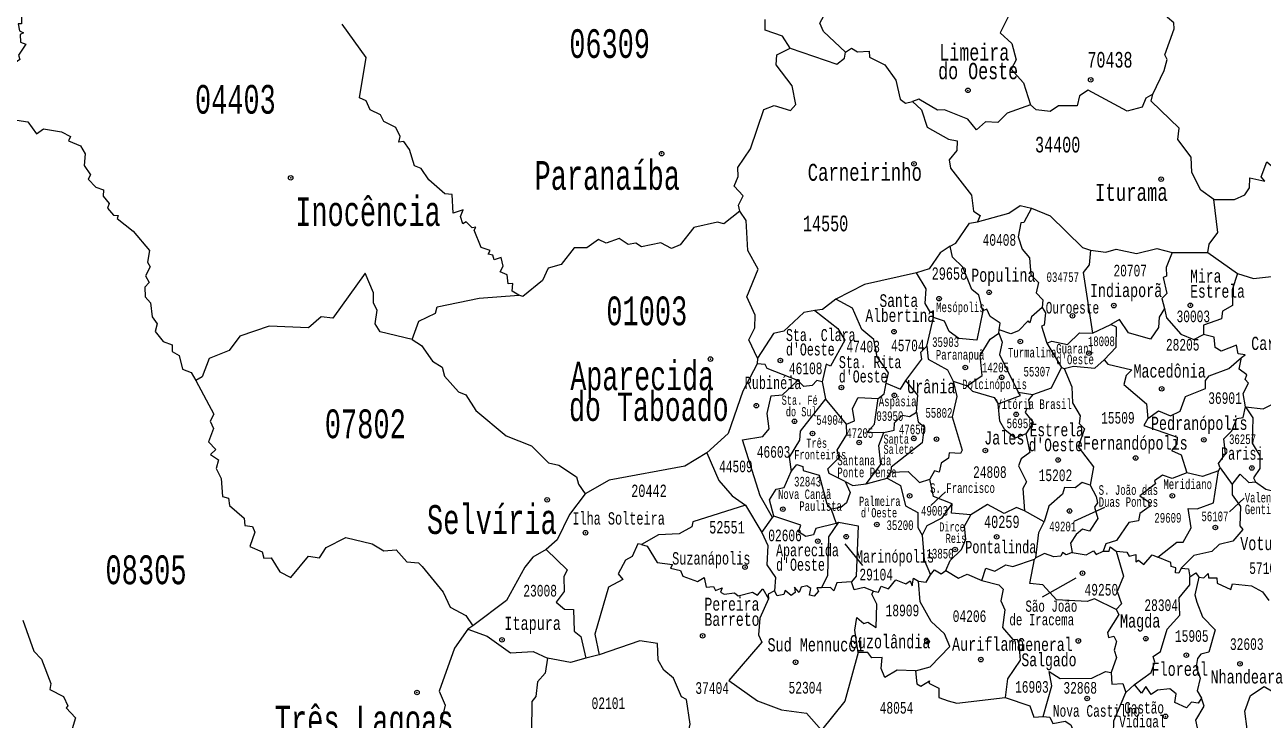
# Model space of a CAD drawing. Header units: millimetres. Extents: x 9851 to 10267, y 23387 to 23778.
# Drawn here: x 10066.15 to 10090.83, y 23516.73 to 23530.59 of the extents above; entities that cross this region are included whole.
import ezdxf
from ezdxf.enums import TextEntityAlignment as Align

# ---------------------------------------------------------------- set-up
doc = ezdxf.new("R2010")
doc.units = ezdxf.units.MM
doc.layers.add('3', color=7, linetype='Continuous')
doc.styles.add('MONOTXT', font='MONOTXT', dxfattribs={"height": 0.2})

# ---------------------------------------------------------------- blocks, each defined once
blk = doc.blocks.new('SEDE')
at = {"layer": '3', "color": 7, "linetype": 'Continuous'}
blk.add_circle((0, 0), 0.00451, dxfattribs=at)

msp = doc.modelspace()

# ---------------------------------------------------------------- linework, layer by layer
at = {"color": 7, "linetype": 'Continuous'}
for p, q in [((10089.02, 23526.049), (10089.726, 23526.05)), ((10089.726, 23526.05), (10090.318, 23525.632)), ((10084.125, 23524.183), (10084.262, 23524.757)), ((10085.561, 23524.443), (10085.572, 23524.507)), ((10087.432, 23524.442), (10087.795, 23524.617)), ((10086.521, 23524.245), (10086.813, 23523.761)), ((10080.752, 23523.943), (10080.745, 23523.833)), ((10086.813, 23523.761), (10086.867, 23523.736)), ((10082.045, 23523.473), (10082.11, 23523.134)), ((10084.65, 23523.485), (10084.93, 23523.394)), ((10085.947, 23523.268), (10086.239, 23523.219)), ((10082.528, 23522.63), (10082.11, 23523.134)), ((10089.937, 23521.697), (10089.97, 23521.758)), ((10089.97, 23521.758), (10090.21, 23521.426)), ((10082.92, 23521.44), (10083.338, 23521.554)), ((10083.338, 23521.554), (10083.412, 23521.671)), ((10084.208, 23521.011), (10084.499, 23521.28)), ((10080.515, 23521.016), (10080.843, 23520.468)), ((10090.449, 23521.153), (10090.159, 23520.884)), ((10080.843, 23520.468), (10081.055, 23520.772)), ((10081.055, 23520.772), (10081.08, 23520.798)), ((10082.222, 23520.934), (10082.32, 23520.653)), ((10086.464, 23520.683), (10086.077, 23520.901)), ((10087.061, 23520.696), (10087.672, 23520.973)), ((10082.32, 23520.653), (10082.37, 23520.675)), ((10082.856, 23519.815), (10082.501, 23520.245)), ((10086.273, 23519.94), (10086.302, 23519.965)), ((10086.431, 23519.186), (10087.106, 23519.567)), ((10075.08, 23518.613), (10074.982, 23518.545)), ((10077.597, 23518.036), (10077.334, 23517.967)), ((10088.095, 23517.282), (10088.264, 23517.441))]:
    msp.add_line(p, q, dxfattribs=at)
for points in [[(10085.6, 23532.053), (10085.939, 23531.852), (10085.917, 23531.758), (10086.042, 23531.631), (10086.145, 23531.358), (10086.01, 23531.271), (10085.589, 23530.426), (10085.821, 23530.215), (10085.906, 23529.893), (10085.808, 23529.705), (10086.056, 23529.429), (10086.196, 23528.995)], [(10088.629, 23529.205), (10088.855, 23529.675), (10088.914, 23529.9), (10088.873, 23529.992), (10089.054, 23530.506), (10089.047, 23530.626), (10088.926, 23530.736), (10088.858, 23531.072), (10088.988, 23531.282), (10088.986, 23531.64), (10089.047, 23531.739), (10088.825, 23531.908), (10088.766, 23531.856), (10088.527, 23531.888), (10088.404, 23531.99)], [(10082.507, 23530.046), (10082.071, 23530.457), (10081.997, 23530.619), (10082.354, 23531.284), (10082.462, 23531.692)], [(10066.345, 23531.429), (10066.319, 23531.157), (10066.215, 23531.063), (10066.272, 23531.01), (10066.093, 23530.887), (10066.091, 23530.609), (10066.024, 23530.611), (10066.048, 23530.471), (10066.128, 23530.427), (10066.059, 23530.394), (10066.07, 23530.241), (10066.177, 23530.206), (10066.031, 23529.984), (10066.056, 23529.895), (10065.915, 23529.801), (10065.875, 23529.502), (10065.689, 23529.308), (10065.597, 23529.3)], [(10081.407, 23530.122), (10081.249, 23530.362), (10080.904, 23530.483), (10080.906, 23530.693)], [(10076.001, 23525.2), (10075.865, 23525.279), (10075.88, 23525.436), (10075.783, 23525.429), (10075.767, 23525.608), (10075.625, 23525.667), (10075.683, 23525.781), (10075.644, 23525.952), (10075.508, 23525.908), (10075.482, 23525.996), (10075.387, 23526.015), (10075.425, 23526.092), (10075.249, 23526.153), (10075.106, 23526.499), (10075.143, 23526.559), (10075.069, 23526.545), (10074.952, 23526.661), (10074.88, 23526.623), (10074.837, 23526.769), (10074.892, 23526.902), (10074.691, 23526.837), (10074.672, 23527.206), (10074.523, 23527.223), (10074.204, 23527.496), (10074.051, 23527.726), (10073.918, 23527.775), (10073.821, 23528.103), (10073.705, 23528.26), (10073.61, 23528.249), (10073.631, 23528.365), (10073.545, 23528.545), (10073.311, 23528.662), (10073.243, 23528.797), (10073.036, 23528.896), (10072.956, 23529.076), (10072.821, 23529.136), (10072.955, 23529.938), (10072.475, 23530.6)], [(10082.507, 23530.046), (10082.629, 23530.126), (10082.749, 23530.048), (10082.979, 23530.066), (10082.983, 23529.943), (10083.293, 23529.79), (10083.511, 23529.486), (10083.597, 23529.108), (10083.7, 23529.025), (10083.84, 23529.061)], [(10080.4, 23526.872), (10080.375, 23526.997), (10080.469, 23527.178), (10080.29, 23527.372), (10080.372, 23527.563), (10080.361, 23527.743), (10080.615, 23528.115), (10080.881, 23528.902), (10081.083, 23528.982), (10081.414, 23528.879), (10081.519, 23529.001), (10081.448, 23529.374), (10081.127, 23529.791), (10081.142, 23529.988), (10081.407, 23530.122)], [(10081.407, 23530.122), (10082.335, 23529.805), (10082.49, 23529.922), (10082.507, 23530.046)], [(10088.629, 23529.205), (10088.492, 23529.125), (10088.421, 23528.948), (10088.123, 23528.869), (10087.344, 23529.288), (10087.169, 23529.17), (10087.127, 23528.975), (10086.755, 23528.977), (10086.583, 23528.863), (10086.308, 23528.891), (10086.196, 23528.995)], [(10089.846, 23527.104), (10089.59, 23527.293), (10089.411, 23527.647), (10089.396, 23527.948), (10089.132, 23528.302), (10089.154, 23528.528), (10088.597, 23529.065), (10088.629, 23529.205)], [(10086.196, 23528.995), (10085.727, 23528.826), (10085.545, 23528.644), (10085.3, 23528.654), (10085.117, 23528.497), (10084.944, 23528.707), (10084.48, 23528.895), (10084.341, 23528.89), (10083.967, 23529.109), (10083.84, 23529.061)], [(10083.84, 23529.061), (10084.025, 23528.897), (10084.132, 23528.547), (10084.56, 23528.307), (10084.735, 23528.279), (10084.729, 23528.083), (10084.573, 23527.896), (10084.603, 23527.731), (10085.019, 23527.196), (10085.059, 23526.878), (10085.192, 23526.789), (10085.137, 23526.661)], [(10065.995, 23528.687), (10066.214, 23528.653), (10066.389, 23528.419), (10066.525, 23528.517), (10066.883, 23528.458), (10067.062, 23528.364), (10067.027, 23528.278), (10067.264, 23528.179), (10067.354, 23528.015), (10067.335, 23527.785), (10067.463, 23527.598), (10067.416, 23527.513), (10067.567, 23527.352), (10067.722, 23527.299), (10067.715, 23527.171), (10067.832, 23527.027), (10067.805, 23526.937), (10067.919, 23526.796), (10068.015, 23526.787), (10067.995, 23526.729), (10068.312, 23526.476), (10068.638, 23526.088), (10068.601, 23525.857), (10068.655, 23525.768), (10068.56, 23525.588), (10068.631, 23525.456), (10068.549, 23525.359), (10068.554, 23525.168), (10068.66, 23525.047), (10068.693, 23524.768), (10068.792, 23524.631), (10068.755, 23524.476), (10068.912, 23524.28), (10069.089, 23524.213), (10069.09, 23524.076), (10069.228, 23523.995), (10069.297, 23523.724), (10069.47, 23523.659), (10069.565, 23523.503)], [(10089.846, 23527.104), (10090.261, 23527.106), (10090.464, 23527.202), (10090.557, 23527.338), (10090.565, 23527.538), (10090.863, 23527.475), (10090.79, 23527.556), (10090.9, 23527.859), (10091.329, 23527.5), (10091.557, 23527.522), (10091.854, 23527.785), (10092.118, 23528.152), (10092.053, 23528.416), (10092.431, 23528.772), (10092.572, 23528.7), (10092.55, 23528.61), (10092.837, 23528.439), (10093.023, 23528.212), (10093.138, 23528.259), (10093.754, 23528.223), (10094.46, 23528.03)], [(10085.137, 23526.661), (10085.762, 23526.837), (10085.991, 23526.989), (10086.212, 23526.936)], [(10086.212, 23526.936), (10086.06, 23526.646), (10086, 23526.639), (10085.949, 23526.362), (10086.03, 23526.116), (10086.172, 23525.947), (10086.203, 23525.609), (10086.352, 23525.455), (10086.305, 23525.245), (10086.441, 23525.111), (10086.426, 23524.953)], [(10086.212, 23526.936), (10086.585, 23526.785), (10087.229, 23526.151), (10087.39, 23526.099)], [(10089.726, 23526.05), (10089.751, 23526.214), (10089.924, 23526.448), (10089.846, 23527.104)], [(10080.4, 23526.872), (10080.08, 23526.625), (10079.959, 23526.658), (10079.484, 23526.551), (10079.213, 23526.207), (10079.038, 23526.133), (10078.828, 23526.246), (10078.442, 23526.167), (10078.331, 23526.24), (10078.175, 23526.212), (10078, 23526.33), (10077.737, 23526.236), (10077.585, 23526.311), (10077.356, 23526.141), (10077.103, 23526.142), (10076.844, 23525.811), (10076.583, 23525.74), (10076.47, 23525.496), (10076.078, 23525.172), (10076.001, 23525.2)], [(10080.752, 23523.943), (10080.578, 23524.313), (10080.699, 23524.548), (10080.709, 23524.805), (10080.544, 23525.168), (10080.764, 23525.718), (10080.564, 23526.092), (10080.529, 23526.692), (10080.4, 23526.872)], [(10084.592, 23526.179), (10084.703, 23526.238), (10084.977, 23526.633), (10085.137, 23526.661)], [(10084.592, 23526.179), (10084.395, 23526.046), (10084.176, 23525.725), (10083.923, 23525.644)], [(10085.246, 23524.889), (10085.166, 23525.2), (10085.025, 23525.312), (10084.847, 23525.756), (10084.639, 23525.955), (10084.592, 23526.179)], [(10087.39, 23526.099), (10087.362, 23525.807), (10087.244, 23525.654), (10087.432, 23524.442)], [(10087.39, 23526.099), (10087.693, 23526.056), (10087.9, 23526.119), (10088.305, 23526.029), (10088.709, 23526.134), (10089.02, 23526.049)], [(10089.02, 23526.049), (10088.894, 23525.749), (10088.907, 23525.579), (10088.836, 23525.552), (10088.909, 23525.232), (10088.811, 23525.132), (10088.862, 23524.933)], [(10073.872, 23524.318), (10073.234, 23524.473), (10073.137, 23524.629), (10073.178, 23524.905), (10073.102, 23525.041), (10073.102, 23525.247), (10072.938, 23525.639), (10072.292, 23524.745), (10072.057, 23524.767), (10071.804, 23524.549), (10071.026, 23524.581), (10070.442, 23524.382), (10070.228, 23524.101), (10069.825, 23523.939), (10069.685, 23523.576), (10069.565, 23523.503)], [(10083.923, 23525.644), (10082.888, 23525.414), (10082.316, 23525.12)], [(10084.262, 23524.757), (10084.263, 23524.888), (10084.202, 23524.855), (10084.094, 23525.036), (10084.112, 23525.328), (10083.923, 23525.644)], [(10090.318, 23525.632), (10090.213, 23525.304), (10090.218, 23524.998), (10090.02, 23524.879), (10089.997, 23524.729), (10089.643, 23524.604), (10089.643, 23524.418)], [(10090.318, 23525.632), (10090.635, 23525.53), (10091.175, 23525.59), (10091.705, 23525.422)], [(10073.872, 23524.318), (10074.005, 23524.683), (10074.339, 23524.845), (10074.369, 23524.968), (10075.208, 23525.142), (10076.001, 23525.2)], [(10082.316, 23525.12), (10082.052, 23524.913), (10081.897, 23524.893)], [(10083.321, 23523.45), (10083.362, 23523.651), (10083.141, 23523.975), (10083.072, 23524.315), (10082.831, 23524.514), (10082.648, 23524.941), (10082.316, 23525.12)], [(10086.426, 23524.953), (10086.214, 23524.77), (10086.182, 23524.649), (10086.148, 23524.691), (10085.957, 23524.49), (10085.801, 23524.427), (10085.572, 23524.507)], [(10086.426, 23524.953), (10086.495, 23524.846), (10086.463, 23524.6), (10086.41, 23524.583), (10086.521, 23524.245)], [(10081.897, 23524.893), (10081.675, 23524.854), (10081.28, 23524.48), (10081.072, 23524.44), (10080.752, 23523.943)], [(10081.897, 23524.893), (10082.353, 23524.538), (10082.496, 23524.301), (10082.207, 23523.784), (10082.121, 23523.824), (10082.045, 23523.473)], [(10085.246, 23524.889), (10085.123, 23524.302), (10084.763, 23524.335), (10084.574, 23524.474), (10084.48, 23524.68), (10084.262, 23524.757)], [(10085.572, 23524.507), (10085.589, 23524.644), (10085.387, 23524.774), (10085.324, 23524.92), (10085.246, 23524.889)], [(10088.862, 23524.933), (10088.76, 23524.762), (10088.742, 23524.557), (10088.585, 23524.325), (10088.149, 23524.448), (10087.966, 23524.717), (10087.795, 23524.617)], [(10088.862, 23524.933), (10088.903, 23524.75), (10089.19, 23524.424), (10089.45, 23524.316), (10089.643, 23524.418)], [(10086.521, 23524.245), (10086.616, 23524.286), (10086.934, 23524.217), (10087.172, 23524.452), (10087.432, 23524.442)], [(10087.665, 23523.914), (10087.899, 23524.167), (10087.907, 23524.564), (10087.795, 23524.617)], [(10073.872, 23524.318), (10074.059, 23524.197), (10074.276, 23523.883), (10074.471, 23523.767), (10074.52, 23523.585), (10074.795, 23523.271), (10074.942, 23523.212), (10075.14, 23522.899), (10075.744, 23522.394), (10076.25, 23522.199), (10076.588, 23521.858), (10076.792, 23521.81), (10077.145, 23521.583), (10077.189, 23521.432), (10077.322, 23521.24)], [(10084.93, 23523.394), (10085.23, 23523.598), (10085.189, 23524.001), (10085.391, 23524.322), (10085.561, 23524.443)], [(10085.561, 23524.443), (10085.628, 23524.264), (10085.579, 23524.016), (10085.947, 23523.268)], [(10090.396, 23523.957), (10090.473, 23524.013), (10090.331, 23524.031), (10090.296, 23524.201), (10089.995, 23524.084), (10089.873, 23524.16), (10089.852, 23524.365), (10089.643, 23524.418)], [(10083.71, 23523.502), (10084.03, 23523.926), (10084.011, 23524.066), (10084.125, 23524.183)], [(10084.125, 23524.183), (10084.152, 23523.924), (10084.537, 23523.714), (10084.65, 23523.485)], [(10088.535, 23522.74), (10088.742, 23522.898), (10088.983, 23522.798), (10089.178, 23522.888), (10089.28, 23523.178), (10089.683, 23523.34), (10089.678, 23523.503), (10089.754, 23523.596), (10090.149, 23523.738), (10090.396, 23523.957)], [(10090.478, 23522.974), (10090.434, 23523.244), (10090.537, 23523.449), (10090.472, 23523.523), (10090.502, 23523.614), (10090.351, 23523.728), (10090.396, 23523.957)], [(10080.745, 23523.833), (10080.464, 23523.286), (10080.167, 23522.445), (10079.747, 23522.056)], [(10081.555, 23523.501), (10080.947, 23523.739), (10080.907, 23523.819), (10080.745, 23523.833)], [(10086.239, 23523.219), (10086.612, 23523.356), (10086.813, 23523.761)], [(10086.867, 23523.736), (10087.053, 23523.787), (10087.477, 23523.743), (10087.665, 23523.914)], [(10086.867, 23523.736), (10087.017, 23523.372), (10087.034, 23523.057), (10087.185, 23522.798), (10087.163, 23522.644), (10087.272, 23522.537), (10087.143, 23522.177), (10087.448, 23521.777), (10087.383, 23521.417)], [(10087.665, 23523.914), (10087.738, 23523.828), (10088.211, 23523.711), (10088.1, 23523.603), (10088.051, 23523.419), (10088.507, 23523.038), (10088.535, 23522.74)], [(10069.565, 23523.503), (10069.92, 23522.828), (10069.85, 23522.688), (10069.916, 23522.546), (10069.812, 23522.278), (10069.959, 23522.123), (10069.851, 23522.023), (10070.011, 23521.919), (10069.969, 23521.744), (10070.067, 23521.545), (10070.094, 23521.188), (10070.211, 23521.152), (10070.236, 23521.007), (10070.524, 23520.754), (10070.537, 23520.612), (10070.688, 23520.59), (10070.739, 23520.478), (10070.641, 23520.191), (10070.883, 23520.088), (10070.92, 23519.962), (10071.064, 23519.964), (10071.234, 23519.685), (10071.456, 23519.577), (10071.808, 23520), (10072.025, 23519.968), (10072.161, 23520.175), (10072.549, 23520.373), (10073.074, 23520.242), (10073.306, 23520.105), (10073.557, 23520.127), (10073.769, 23519.884), (10073.997, 23519.869), (10074.075, 23519.791), (10074.491, 23519.282), (10074.627, 23518.986), (10074.939, 23518.818), (10075.08, 23518.613)], [(10081.055, 23520.772), (10080.806, 23521.204), (10080.456, 23522.317), (10080.859, 23522.384), (10080.988, 23522.539), (10080.947, 23522.845), (10081.027, 23523.194), (10081.255, 23523.216), (10081.555, 23523.501)], [(10082.045, 23523.473), (10081.938, 23523.498), (10081.841, 23523.403), (10081.679, 23523.378), (10081.555, 23523.501)], [(10083.321, 23523.45), (10083.606, 23523.325), (10083.71, 23523.502)], [(10083.922, 23522.868), (10083.947, 23523.211), (10083.71, 23523.502)], [(10084.65, 23523.485), (10084.725, 23523.181), (10084.635, 23522.779), (10084.835, 23522.112), (10084.799, 23522.044), (10084.575, 23522.057), (10084.563, 23521.954), (10084.417, 23521.855), (10084.373, 23521.67), (10084.279, 23521.697), (10084.187, 23521.537)], [(10083.157, 23523.144), (10083.279, 23523.233), (10083.321, 23523.45)], [(10084.93, 23523.394), (10085.039, 23523.286), (10085.473, 23523.158), (10085.548, 23523.038)], [(10085.548, 23523.038), (10085.992, 23523.2), (10085.947, 23523.268)], [(10086.239, 23523.219), (10086.156, 23523.115), (10086.179, 23522.926), (10086.119, 23522.942), (10086.09, 23522.864), (10086.244, 23522.66), (10086.104, 23522.434)], [(10082.11, 23523.134), (10081.601, 23522.493), (10081.593, 23522.31), (10081.388, 23521.974), (10081.424, 23521.687)], [(10082.528, 23522.63), (10082.689, 23522.696), (10082.644, 23522.939), (10082.763, 23523.164), (10083.157, 23523.144)], [(10083.274, 23522.461), (10082.935, 23522.458), (10083.083, 23522.629), (10083.157, 23523.144)], [(10086.104, 23522.434), (10085.891, 23522.349), (10085.685, 23522.52), (10085.582, 23522.687), (10085.548, 23523.038)], [(10089.97, 23521.758), (10089.941, 23521.847), (10090.08, 23522.037), (10090.045, 23522.34), (10090.206, 23522.495), (10090.305, 23522.744), (10090.433, 23522.766), (10090.478, 23522.974)], [(10090.478, 23522.974), (10090.829, 23522.936), (10091.112, 23523.076), (10091.21, 23523.025), (10091.331, 23523.062), (10091.331, 23522.946), (10091.409, 23522.931), (10091.432, 23522.8), (10091.617, 23522.611), (10091.754, 23522.631), (10092.036, 23522.845), (10092.224, 23522.877), (10092.288, 23522.823), (10092.464, 23522.93), (10092.625, 23522.855)], [(10090.478, 23522.974), (10090.626, 23522.757), (10090.61, 23522.252), (10090.764, 23521.997), (10090.763, 23521.748), (10090.638, 23521.558), (10090.678, 23521.483)], [(10083.274, 23522.461), (10083.477, 23522.512), (10083.487, 23522.656), (10083.644, 23522.811), (10083.781, 23522.782), (10083.922, 23522.868)], [(10083.922, 23522.868), (10083.958, 23522.678), (10084.074, 23522.579), (10084.035, 23522.261), (10083.417, 23521.773), (10083.412, 23521.671)], [(10088.535, 23522.74), (10088.451, 23522.606), (10089.116, 23522.373), (10089.11, 23522.232), (10089.006, 23522.103), (10089.197, 23522.019), (10089.306, 23521.659)], [(10082.499, 23521.485), (10082.183, 23521.644), (10082.157, 23521.74), (10082.382, 23521.968), (10082.344, 23522.111), (10082.532, 23522.422), (10082.528, 23522.63)], [(10082.92, 23521.44), (10083.21, 23521.825), (10083.169, 23522.203), (10083.274, 23522.461)], [(10086.104, 23522.434), (10086.181, 23522.068), (10086.009, 23521.938), (10085.952, 23521.801), (10086.111, 23521.481), (10086.042, 23521.348), (10086.077, 23520.901)], [(10079.747, 23522.056), (10079.305, 23521.794), (10077.8, 23521.512), (10077.322, 23521.24)], [(10079.747, 23522.056), (10079.981, 23521.507), (10080.246, 23521.2), (10080.515, 23521.016)], [(10081.424, 23521.687), (10081.539, 23521.826), (10081.658, 23521.789), (10081.666, 23521.707), (10081.981, 23521.615), (10082.135, 23521.042), (10082.222, 23520.934)], [(10081.08, 23520.798), (10080.994, 23521.122), (10081.127, 23521.332), (10081.287, 23521.367), (10081.424, 23521.687)], [(10083.338, 23521.554), (10083.603, 23521.407), (10083.702, 23521.001), (10083.947, 23520.872), (10083.948, 23520.569), (10084.038, 23520.419)], [(10083.412, 23521.671), (10083.754, 23521.685), (10083.983, 23521.465), (10084.187, 23521.537)], [(10084.63, 23521.041), (10084.26, 23521.185), (10084.187, 23521.537)], [(10089.306, 23521.659), (10089.014, 23521.545), (10088.824, 23521.614), (10088.667, 23521.501), (10088.687, 23521.443), (10088.371, 23521.204), (10088.579, 23521.06), (10088.559, 23520.982), (10088.375, 23520.852), (10088.345, 23520.706), (10088.152, 23520.671), (10087.909, 23520.312), (10087.694, 23520.244), (10087.639, 23520.099)], [(10088.729, 23519.977), (10089.108, 23520.275), (10089.235, 23520.281), (10089.396, 23520.564), (10089.335, 23520.949), (10089.517, 23520.944), (10089.841, 23521.062), (10089.937, 23521.697)], [(10089.937, 23521.697), (10089.619, 23521.584), (10089.306, 23521.659)], [(10090.21, 23521.426), (10090.374, 23521.632), (10090.546, 23521.466), (10090.678, 23521.483)], [(10077.322, 23521.24), (10077.006, 23520.832), (10076.761, 23520.327), (10076.541, 23520.131)], [(10082.499, 23521.485), (10082.598, 23521.27), (10082.528, 23521.064), (10082.417, 23520.968), (10082.222, 23520.934)], [(10082.499, 23521.485), (10082.651, 23521.407), (10082.92, 23521.44)], [(10087.383, 23521.417), (10087.224, 23521.466), (10087.083, 23521.362), (10086.868, 23521.368), (10086.831, 23521.237), (10086.561, 23520.997), (10086.464, 23520.683)], [(10087.383, 23521.417), (10087.502, 23521.191), (10087.531, 23521.063), (10087.471, 23520.976), (10087.538, 23520.751), (10087.369, 23520.498), (10087.233, 23520.54), (10087.103, 23520.433), (10086.991, 23520.26), (10087.027, 23520.073)], [(10090.21, 23521.426), (10090.214, 23521.223), (10090.377, 23520.987), (10090.363, 23520.605), (10090.428, 23520.532), (10090.223, 23520.295), (10089.951, 23520.232), (10089.805, 23520.089), (10089.451, 23520.01), (10089.198, 23519.763)], [(10090.678, 23521.483), (10090.883, 23521.333), (10091.246, 23521.242), (10091.374, 23520.887), (10091.826, 23520.836), (10091.861, 23520.714), (10092.224, 23520.633)], [(10080.515, 23521.016), (10079.463, 23520.685), (10079.447, 23520.584), (10079.196, 23520.447), (10078.778, 23520.425), (10078.442, 23520.233)], [(10084.038, 23520.419), (10084.039, 23520.425), (10084.135, 23520.613), (10084.431, 23520.76), (10084.63, 23521.041)], [(10085.003, 23520.821), (10084.621, 23520.857), (10084.63, 23521.041)], [(10086.077, 23520.901), (10085.912, 23520.968), (10085.668, 23520.852), (10085.334, 23521.026), (10085.003, 23520.821)], [(10082.32, 23520.653), (10081.915, 23520.553), (10081.869, 23520.427), (10081.719, 23520.393), (10081.569, 23520.487), (10081.615, 23520.616), (10081.08, 23520.798)], [(10084.505, 23519.715), (10084.591, 23519.915), (10084.82, 23520.131), (10084.907, 23520.335), (10084.877, 23520.6), (10085.003, 23520.821)], [(10082.37, 23520.675), (10082.166, 23520.386), (10082.149, 23519.612), (10082.026, 23519.371)], [(10082.37, 23520.675), (10082.758, 23520.603), (10082.722, 23519.601), (10082.63, 23519.485)], [(10086.302, 23519.965), (10086.358, 23520.473), (10086.464, 23520.683)], [(10080.843, 23520.468), (10080.957, 23520.21), (10080.939, 23519.828), (10081.112, 23519.572), (10081.095, 23519.307)], [(10084.038, 23520.419), (10084.075, 23519.929), (10084.203, 23519.63)], [(10076.541, 23520.131), (10076.279, 23519.981), (10076.119, 23519.782), (10075.755, 23519.115), (10075.08, 23518.613)], [(10076.541, 23520.131), (10076.962, 23519.729), (10076.897, 23519.588), (10076.904, 23519.298), (10076.745, 23519.081), (10076.907, 23518.943), (10077.089, 23518.935), (10077.099, 23518.507), (10077.232, 23518.401), (10077.334, 23517.967)], [(10078.442, 23520.233), (10078.367, 23520.247), (10078.255, 23519.99), (10078.122, 23519.921), (10077.98, 23519.647), (10078.072, 23519.532), (10077.788, 23519.383), (10077.511, 23518.446), (10077.597, 23518.036)], [(10078.442, 23520.233), (10078.557, 23520.198), (10078.752, 23519.872), (10079.061, 23519.834), (10079.021, 23519.76), (10079.217, 23519.712), (10079.269, 23519.601), (10079.557, 23519.495), (10079.693, 23519.573), (10079.728, 23519.381), (10079.879, 23519.397), (10079.916, 23519.318), (10080.049, 23519.371), (10080.017, 23519.284), (10080.087, 23519.245), (10080.298, 23519.271), (10080.366, 23519.207), (10080.655, 23519.284), (10080.752, 23519.225), (10080.862, 23519.35), (10080.976, 23519.146)], [(10087.027, 23520.073), (10086.904, 23520.028), (10086.83, 23520.075), (10086.798, 23520.002), (10086.658, 23519.988), (10086.471, 23520.05), (10086.302, 23519.965)], [(10087.027, 23520.073), (10087.3, 23520.025), (10087.447, 23520.107), (10087.504, 23520.03), (10087.639, 23520.099)], [(10087.639, 23520.099), (10087.76, 23520.1), (10087.78, 23520.186), (10087.902, 23520.1)], [(10087.902, 23520.1), (10088.045, 23519.602), (10087.92, 23519.298), (10088.008, 23519.051), (10087.898, 23518.939)], [(10087.902, 23520.1), (10088.116, 23520.077), (10088.16, 23520.002), (10088.29, 23520.031), (10088.294, 23519.887), (10088.344, 23519.917), (10088.451, 23519.831), (10088.618, 23520.023), (10088.729, 23519.977)], [(10085.222, 23519.514), (10085.307, 23519.759), (10085.486, 23519.703), (10085.705, 23519.825), (10085.84, 23519.795), (10086.273, 23519.94)], [(10087.898, 23518.939), (10087.471, 23519.151), (10087.324, 23519.095), (10086.714, 23519.131), (10086.44, 23519.429), (10086.18, 23519.452), (10086.273, 23519.94)], [(10089.198, 23519.763), (10089.147, 23519.661), (10089.08, 23519.667), (10089.091, 23519.764), (10088.997, 23519.79), (10088.993, 23519.871), (10088.729, 23519.977)], [(10089.198, 23519.763), (10089.343, 23519.746), (10089.366, 23519.59)], [(10083.067, 23519.303), (10083.162, 23519.283), (10083.217, 23519.403), (10083.363, 23519.347), (10083.513, 23519.527), (10083.707, 23519.451), (10083.795, 23519.506), (10083.835, 23519.408), (10083.865, 23519.559), (10083.965, 23519.499)], [(10083.965, 23519.499), (10084.116, 23519.483), (10084.203, 23519.63)], [(10084.203, 23519.63), (10084.283, 23519.727), (10084.414, 23519.646), (10084.505, 23519.715)], [(10084.505, 23519.715), (10084.761, 23519.561), (10084.929, 23519.638), (10085.222, 23519.514)], [(10085.222, 23519.514), (10085.563, 23519.428), (10085.652, 23519.342), (10085.6, 23519.111), (10085.682, 23518.927), (10085.637, 23518.578), (10085.844, 23518.336), (10085.931, 23518.344), (10085.964, 23518.247), (10085.99, 23517.927), (10085.735, 23517.554), (10085.692, 23517.184)], [(10088.264, 23517.441), (10088.595, 23517.68), (10088.674, 23517.889), (10088.637, 23517.998), (10088.783, 23518.097), (10088.916, 23518.542), (10089.169, 23518.825), (10089.155, 23519.166), (10089.366, 23519.426), (10089.366, 23519.59)], [(10089.366, 23519.59), (10089.491, 23519.668), (10089.551, 23519.582)], [(10089.551, 23519.582), (10089.467, 23519.23), (10089.509, 23519.085), (10089.619, 23518.787), (10089.874, 23518.534), (10089.747, 23518.089), (10089.589, 23518.049), (10089.522, 23517.957), (10089.492, 23517.801), (10089.572, 23517.571), (10089.512, 23517.316), (10089.598, 23517.166)], [(10089.551, 23519.582), (10089.651, 23519.566), (10089.735, 23519.651), (10089.738, 23519.567), (10089.91, 23519.566), (10089.915, 23519.462), (10090.189, 23519.332), (10090.219, 23519.45), (10090.595, 23519.405), (10090.815, 23519.288), (10090.945, 23519.115)], [(10081.095, 23519.307), (10080.968, 23519.244), (10080.976, 23519.146)], [(10082.026, 23519.371), (10081.934, 23519.369), (10081.969, 23519.302), (10081.881, 23519.201), (10081.792, 23519.22), (10081.818, 23519.355), (10081.735, 23519.407), (10081.624, 23519.379), (10081.584, 23519.273), (10081.493, 23519.38), (10081.504, 23519.273), (10081.425, 23519.213), (10081.302, 23519.316), (10081.276, 23519.237), (10081.149, 23519.207), (10081.095, 23519.307)], [(10082.63, 23519.485), (10082.333, 23519.466), (10082.273, 23519.308), (10082.206, 23519.372), (10082.026, 23519.371)], [(10083.067, 23519.303), (10082.878, 23519.373), (10082.677, 23519.328), (10082.63, 23519.485)], [(10082.757, 23518.082), (10082.695, 23518.526), (10082.734, 23518.775), (10082.87, 23518.654), (10082.951, 23518.686), (10083.117, 23518.578), (10083.135, 23519.04), (10083.031, 23519.243), (10083.067, 23519.303)], [(10083.905, 23517.716), (10084.196, 23517.792), (10084.585, 23518.197), (10084.48, 23518.451), (10084.217, 23518.697), (10083.998, 23519.091), (10083.965, 23519.499)], [(10080.976, 23519.146), (10080.802, 23518.766), (10080.776, 23518.429), (10080.84, 23518.283), (10080.182, 23517.523), (10080.752, 23517.114), (10081.234, 23516.936), (10081.73, 23516.87), (10082.027, 23516.529)], [(10087.898, 23518.939), (10087.957, 23518.839), (10087.731, 23518.475), (10087.745, 23518.379), (10087.857, 23518.404), (10087.91, 23518.299), (10087.858, 23518.129), (10087.91, 23517.979), (10087.798, 23517.68)], [(10066.114, 23518.726), (10066.333, 23518.108), (10066.488, 23517.947), (10066.674, 23517.459), (10066.651, 23517.341), (10066.923, 23517.201), (10067.011, 23517.014), (10066.975, 23516.974), (10067.162, 23516.777), (10067.097, 23516.556), (10067.225, 23516.504), (10067.213, 23516.291), (10067.096, 23516.144), (10067.16, 23516.073), (10067.113, 23515.965)], [(10074.982, 23518.545), (10074.718, 23518.168), (10074.414, 23517.309), (10074.533, 23517.028), (10074.427, 23516.581), (10074.46, 23516.182), (10074.622, 23515.896), (10074.547, 23515.402), (10074.149, 23515.107), (10073.55, 23515.041), (10073.16, 23514.575), (10073.038, 23514.309)], [(10074.982, 23518.545), (10075.365, 23518.407), (10075.829, 23518.073), (10076.285, 23518.1), (10076.57, 23517.966)], [(10079.329, 23516.255), (10079.415, 23516.653), (10079.338, 23517.143), (10079.24, 23517.193), (10079.082, 23517.57), (10078.887, 23517.725), (10078.773, 23517.926), (10078.762, 23518.259), (10078.406, 23518.313), (10077.597, 23518.036)], [(10082.757, 23518.082), (10082.495, 23517.109), (10082.027, 23516.529)], [(10083.905, 23517.716), (10083.535, 23517.729), (10083.29, 23517.582), (10083.22, 23517.758), (10083.239, 23517.978), (10083.034, 23517.973), (10082.95, 23518.079), (10082.757, 23518.082)], [(10076.57, 23517.966), (10076.52, 23517.666), (10076.37, 23517.492), (10076.334, 23517.205), (10076.257, 23517.101), (10076.243, 23515.864), (10076.081, 23515.686), (10076.074, 23515.387), (10075.975, 23515.186), (10076.089, 23514.812), (10075.946, 23514.442), (10075.992, 23514.302)], [(10077.334, 23517.967), (10077.031, 23517.88), (10076.57, 23517.966)], [(10083.905, 23517.716), (10083.93, 23517.456), (10084.008, 23517.409), (10084.179, 23517.516), (10084.169, 23517.466), (10084.365, 23517.369), (10084.364, 23517.181), (10084.552, 23517.114), (10084.727, 23517.07), (10085.692, 23517.184)], [(10086.444, 23516.807), (10086.621, 23517.414), (10086.567, 23517.703), (10086.783, 23517.559), (10087.418, 23517.569), (10087.689, 23517.701), (10087.798, 23517.68)], [(10087.798, 23517.68), (10087.817, 23517.447), (10088.032, 23517.459), (10088.095, 23517.282)], [(10090.511, 23516.554), (10090.464, 23516.907), (10090.576, 23517.221), (10090.847, 23517.405), (10090.998, 23517.313), (10091.263, 23517.336), (10091.399, 23517.549), (10091.522, 23517.569)], [(10089.598, 23517.166), (10089.533, 23517.067), (10089.405, 23517.088), (10089.305, 23516.974), (10089.069, 23517.082), (10089.099, 23517.254), (10088.97, 23517.352), (10088.726, 23517.33), (10088.597, 23517.244), (10088.493, 23517.402), (10088.406, 23517.267), (10088.264, 23517.441)], [(10085.692, 23517.184), (10086.183, 23517.017), (10086.259, 23516.789), (10086.444, 23516.807)], [(10087.85, 23516.452), (10087.856, 23516.72), (10088.095, 23517.282)], [(10089.542, 23516.488), (10089.489, 23516.728), (10089.654, 23517.011), (10089.598, 23517.166)], [(10086.444, 23516.807), (10086.577, 23516.791), (10086.64, 23516.666), (10086.886, 23516.71), (10086.997, 23516.639), (10087.05, 23516.506), (10087.013, 23516.26), (10087.248, 23516.336), (10087.317, 23516.245), (10087.393, 23516.335)]]:
    msp.add_lwpolyline(points, dxfattribs=at)
for p in [(10087.394, 23529.491), (10084.947, 23529.282), (10078.844, 23528.021), (10083.872, 23527.818), (10071.452, 23527.538), (10088.797, 23527.513), (10085.369, 23525.257), (10084.372, 23525.13), (10087.855, 23524.993), (10089.38, 23524.999), (10087.03, 23524.788), (10083.474, 23524.474), (10085.991, 23524.277), (10087.358, 23524.046), (10079.816, 23523.927), (10081.21, 23523.9), (10084.894, 23523.76), (10085.619, 23523.563), (10082.426, 23523.362), (10088.808, 23523.335), (10080.73, 23522.999), (10083.48, 23523.205), (10085.908, 23522.827), (10081.491, 23522.685), (10081.849, 23522.443), (10082.78, 23522.263), (10083.869, 23522.346), (10084.322, 23522.332), (10089.649, 23522.318), (10085.294, 23522.105), (10086.744, 23521.916), (10088.288, 23521.955), (10090.605, 23521.757), (10076.563, 23521.121), (10083.785, 23521.202), (10089.019, 23521.202), (10081.26, 23520.935), (10086.972, 23520.899), (10083.133, 23520.63), (10089.877, 23520.571), (10077.327, 23520.466), (10081.955, 23520.299), (10082.522, 23520.388), (10085.519, 23520.385), (10084.691, 23520.132), (10080.505, 23519.78), (10087.23, 23519.66), (10075.663, 23518.332), (10079.66, 23518.41), (10084.133, 23518.296), (10087.147, 23518.31), (10088.491, 23518.355), (10081.513, 23517.885), (10085.205, 23517.938), (10089.299, 23518.027), (10090.369, 23517.852), (10073.969, 23517.282), (10087.322, 23517.163), (10088.883, 23516.807)]:
    msp.add_point(p, dxfattribs=at)

# ---------------------------------------------------------------- block references
at = {"color": 7, "linetype": 'Continuous', "zscale": 10}
for p, xscale, yscale, rotation in [((10087.394, 23529.491), 10, 10, 359.6470152494459), ((10084.947, 23529.282), 10, 10, 359.5693732624471), ((10078.844, 23528.021), 10.00001241306514, 10.00001241306514, 359.3631248145668), ((10083.872, 23527.818), 9.999981497467852, 9.999981497467852, 359.5178772935995), ((10071.452, 23527.538), 10.00001160901905, 10.00001160901905, 359.1213786493403), ((10088.797, 23527.513), 9.999982873110694, 9.999982873110694, 359.6667584580792), ((10085.369, 23525.257), 10, 10, 359.5325532687219), ((10084.372, 23525.13), 10, 10, 359.4994684361712), ((10087.855, 23524.993), 10, 10, 359.6072604623699), ((10089.38, 23524.999), 10, 10, 359.6547524431001), ((10087.03, 23524.788), 10, 10, 359.5787111723351), ((10083.474, 23524.474), 10.0000206880358, 10.0000206880358, 359.4626485329529), ((10085.991, 23524.277), 10, 10, 359.5397567587818), ((10079.816, 23523.927), 10.00001438664242, 10.00001438664242, 359.3385773658671), ((10087.358, 23524.046), 9.999989557465847, 9.999989557465847, 359.579778363471), ((10081.21, 23523.9), 10.00002126786788, 10.00002126786788, 359.3828700679944), ((10084.894, 23523.76), 10.0000106789883, 10.0000106789883, 359.498401259163), ((10085.619, 23523.563), 9.999979931871568, 9.999979931871568, 359.5189444768295), ((10082.426, 23523.362), 10, 10, 359.4146208322867), ((10083.48, 23523.205), 10, 10, 359.4461048681811), ((10088.808, 23523.335), 10, 10, 359.6168652154941), ((10080.73, 23522.999), 9.999980951352336, 9.999980951352336, 359.3553849753538), ((10081.491, 23522.685), 9.999988325372946, 9.999988325372946, 359.3756638763606), ((10085.908, 23522.827), 9.999980322945401, 9.999980322945401, 359.5186776809908), ((10081.849, 23522.443), 10.00001926339215, 10.00001926339215, 359.3839372229042), ((10082.78, 23522.263), 10.00001540666177, 10.00001540666177, 359.4114193477029), ((10083.869, 23522.346), 10, 10, 359.4474388295176), ((10084.322, 23522.332), 10.00002243663923, 10.00002243663923, 359.4615813634109), ((10089.649, 23522.318), 10.00002111174257, 10.00002111174257, 359.6310073037668), ((10085.294, 23522.105), 9.99997727079102, 9.99997727079102, 359.4898614802036), ((10088.288, 23521.955), 9.999985135960346, 9.999985135960346, 359.5832467366724), ((10086.744, 23521.916), 10, 10, 359.5336204515075), ((10090.605, 23521.757), 10, 10, 359.6542188431301), ((10083.785, 23521.202), 9.999983380086194, 9.999983380086194, 359.4295611416881), ((10089.019, 23521.202), 10.00001438143824, 10.00001438143824, 359.5971221358077), ((10076.563, 23521.121), 10.00001230670468, 10.00001230670468, 359.1936905217768), ((10081.26, 23520.935), 10, 10, 359.3441798898567), ((10086.972, 23520.899), 10.00001332900107, 10.00001332900107, 359.5280177455105), ((10077.327, 23520.466), 10.00002122612604, 10.00002122612604, 359.2091673849971), ((10083.133, 23520.63), 9.999988150490337, 9.999988150490337, 359.4007449686376), ((10089.877, 23520.571), 10, 10, 359.6165984165029), ((10081.955, 23520.299), 10.00002228658548, 10.00002228658548, 359.3580558493883), ((10082.522, 23520.388), 9.999984273039589, 9.999984273039589, 359.3777981907405), ((10085.519, 23520.385), 10, 10, 359.4746542158166), ((10084.691, 23520.132), 10, 10, 359.4445041153699), ((10080.505, 23519.78), 10, 10, 359.3036220921071), ((10087.23, 23519.66), 9.999977979754817, 9.999977979754817, 359.5202784563362), ((10075.663, 23518.332), 10, 10, 359.1227125150067), ((10079.66, 23518.41), 10, 10, 359.2563946731757), ((10084.133, 23518.296), 9.999986204121488, 9.999986204121488, 359.4018121306095), ((10087.147, 23518.31), 10, 10, 359.5002688191554), ((10088.491, 23518.355), 10, 10, 359.5442922970394), ((10089.299, 23518.027), 10, 10, 359.566171698584), ((10081.513, 23517.885), 9.999980019800848, 9.999980019800848, 359.3100249451891), ((10085.205, 23517.938), 9.999979216402666, 9.999979216402666, 359.4319622701306), ((10090.369, 23517.852), 10.00001242076299, 10.00001242076299, 359.5987229225513), ((10073.969, 23517.282), 9.999977190451194, 9.999977190451194, 359.0501295283747), ((10087.322, 23517.163), 10.0000221784904, 10.0000221784904, 359.4909310298914), ((10088.883, 23516.807), 10, 10, 359.5370887977917)]:
    msp.add_blockref('SEDE', p, dxfattribs=dict(at, xscale=xscale, yscale=yscale, rotation=rotation))

# ---------------------------------------------------------------- texts
at = {"color": 7, "linetype": 'Continuous', "style": 'MONOTXT'}
for s, height, width, p in [('06309', 0.5714, 0.650001, (10077.808, 23530.215)), ('04403', 0.5718, 0.649999, (10070.35, 23529.104)), ('34400', 0.3125, 0.66667, (10086.735, 23528.201)), ('14550', 0.3128, 0.666661, (10082.111, 23526.63)), ('40408', 0.2313, 0.666667, (10085.574, 23526.301)), ('20707', 0.2314, 0.666663, (10088.181, 23525.69)), ('034757', 0.191, 0.650007, (10086.837, 23525.561)), ('01003', 0.5733, 0.650001, (10078.548, 23524.888)), ('Mes%%243polis', 0.19109, 0.649999, (10084.797, 23524.938)), ('47403', 0.2316, 0.666659, (10082.859, 23524.175)), ('45704', 0.2316, 0.666667, (10083.749, 23524.198)), ('35903', 0.1912, 0.649991, (10084.502, 23524.265)), ('18008', 0.1912, 0.650001, (10087.606, 23524.281)), ('28205', 0.2316, 0.666671, (10089.227, 23524.212)), ('Paranapu%%227', 0.19121, 0.649994, (10084.791, 23523.99)), ('Turmalina', 0.1912, 0.650003, (10086.228, 23524.063)), ('46108', 0.2316, 0.666667, (10081.714, 23523.741)), ('14205', 0.1912, 0.650001, (10085.495, 23523.759)), ('Rubin%%233ia', 0.24531, 0.66667, (10081.064, 23523.463)), ('Dolcin%%243polis', 0.19128, 0.650005, (10085.478, 23523.403)), ('36901', 0.2317, 0.666667, (10090.07, 23523.149)), ('Asp%%225sia', 0.19132, 0.650009, (10083.547, 23523.062)), ('Vit%%243ria Brasil', 0.19132, 0.649999, (10086.264, 23523.036)), ('07802', 0.5741, 0.649999, (10072.939, 23522.637)), ('54904', 0.1914, 0.650003, (10082.194, 23522.713)), ('03950', 0.1914, 0.649997, (10083.391, 23522.79)), ('55802', 0.1913, 0.650011, (10084.369, 23522.854)), ('47205', 0.1914, 0.650001, (10082.792, 23522.453)), ('47650', 0.1914, 0.65, (10083.842, 23522.526)), ('36257', 0.1914, 0.649997, (10090.419, 23522.329)), ('Parisi', 0.2455, 0.66667, (10090.414, 23522.054)), ('44509', 0.2319, 0.666663, (10080.323, 23521.787)), ('24808', 0.2319, 0.666663, (10085.384, 23521.674)), ('32843', 0.1915, 0.650001, (10081.751, 23521.484)), ('15202', 0.232, 0.666663, (10086.691, 23521.611)), ('20442', 0.2457, 0.666667, (10078.592, 23521.302)), ('S. Francisco', 0.19153, 0.649998, (10084.839, 23521.364)), ('49003', 0.1916, 0.650003, (10084.282, 23520.903)), ('Ilha Solteira', 0.24574, 0.66667, (10077.986, 23520.762)), ('40259', 0.2457, 0.666663, (10085.622, 23520.683)), ('52551', 0.2458, 0.666667, (10080.146, 23520.574)), ('02606', 0.2321, 0.666659, (10081.303, 23520.412)), ('35200', 0.1916, 0.649996, (10083.594, 23520.616)), ('49201', 0.1916, 0.649996, (10086.836, 23520.591)), ('Pontalinda', 0.2458, 0.666667, (10085.602, 23520.19)), ('08305', 0.5752, 0.649998, (10068.569, 23519.728)), ('Suzan%%225polis', 0.24587, 0.666659, (10079.833, 23519.929)), ('Marin%%243polis', 0.24583, 0.666667, (10083.493, 23519.968)), ('57105', 0.2322, 0.666663, (10090.887, 23519.761)), ('29104', 0.2322, 0.666663, (10083.119, 23519.632)), ('23008', 0.2323, 0.666671, (10076.423, 23519.311)), ('18909', 0.2324, 0.666659, (10083.642, 23518.917)), ('28304', 0.2323, 0.666667, (10088.798, 23519.022)), ('04206', 0.2324, 0.666659, (10084.979, 23518.803)), ('15905', 0.2324, 0.666659, (10089.407, 23518.408)), ('32603', 0.2325, 0.666667, (10090.503, 23518.246)), ('37404', 0.2326, 0.666663, (10079.851, 23517.371)), ('52304', 0.2326, 0.666671, (10081.708, 23517.378)), ('16903', 0.2326, 0.666667, (10086.221, 23517.394)), ('02101', 0.2326, 0.666659, (10077.783, 23517.068)), ('48054', 0.2327, 0.666663, (10083.524, 23516.977))]:
    msp.add_text(s, height=height, dxfattribs=dict(at, width=width)).set_placement(p, align=Align.MIDDLE)
for s, height, rotation, width, p in [('Limeira ', 0.3261, 359.997, 0.705881, (10085.174, 23529.877)), ('do Oeste', 0.3261, 359.997, 0.705881, (10085.151, 23529.505)), ('Santa ', 0.2523, 359.9988, 0.705889, (10083.647, 23524.966)), ('Albertina', 0.2523, 359.9988, 0.705889, (10083.598, 23524.668)), ('Sta. F%%233 ', 0.18261, 359.9992, 0.65, (10081.646, 23523.016)), ('do Sul', 0.1826, 359.9992, 0.65, (10081.626, 23522.787)), ('Estrela ', 0.2518, 359.9994, 0.705884, (10086.792, 23522.388)), ("d'Oeste", 0.2518, 359.9994, 0.705884, (10086.697, 23522.09)), ('Palmeira ', 0.1834, 359.999, 0.650005, (10083.242, 23521.001)), ("d'Oeste", 0.1834, 359.999, 0.650005, (10083.175, 23520.772)), ('29609', 0.1916, 360, 0.649996, (10088.932, 23520.667)), ('Dirce', 0.1819, 0.0004, 0.650001, (10084.631, 23520.491)), (' Reis', 0.1819, 0.0004, 0.650001, (10084.657, 23520.263))]:
    msp.add_text(s, height=height, rotation=rotation, dxfattribs=dict(at, width=width)).set_placement(p, align=Align.CENTER)
for s, height, width, p in [('70438', 0.3115, 0.666667, (10087.328, 23529.736)), ('Itapura', 0.2634, 0.705885, (10075.711, 23518.529))]:
    msp.add_text(s, height=height, dxfattribs=dict(at, width=width)).set_placement(p)
for s, height, width, p in [('Parana%%237ba', 0.57225, 0.650001, (10079.209, 23527.873)), ('Carneirinho', 0.33887, 0.705881, (10084.031, 23527.819)), ('Iturama', 0.339, 0.705886, (10088.929, 23527.419)), ('Selv%%237ria', 0.57473, 0.649997, (10076.754, 23521.016)), ('Guzol%%226ndia', 0.26343, 0.705886, (10084.201, 23518.426)), ('Tr%%234s Lagoas', 0.57624, 0.649999, (10074.698, 23517.017))]:
    msp.add_text(s, height=height, dxfattribs=dict(at, width=width)).set_placement(p, align=Align.TOP_RIGHT)
for s, height, width, p in [('Inoc%%234ncia', 0.5725, 0.649998, (10071.543, 23527.152)), ('Ouroeste', 0.2312, 0.665293, (10086.497, 23525.066)), ('Jales', 0.2627, 0.70588, (10085.27, 23522.488)), ('32868', 0.2323, 0.665292, (10086.85, 23517.491))]:
    msp.add_text(s, height=height, dxfattribs=dict(at, width=width)).set_placement(p, align=Align.TOP_LEFT)
for s, height, rotation, width, p in [('29658', 0.245, 0, 0.666667, (10084.578, 23525.631)), ('30003', 0.2315, 360, 0.666671, (10089.438, 23524.778)), ('55307', 0.1912, 360, 0.650002, (10086.324, 23523.676)), ('56958', 0.1914, 0, 0.649999, (10085.987, 23522.646)), ('15509', 0.2318, 0, 0.666667, (10087.935, 23522.756)), ('46603', 0.2319, 0, 0.666663, (10081.074, 23522.077)), ('49250', 0.2323, 360, 0.666663, (10087.606, 23519.33))]:
    msp.add_text(s, height=height, rotation=rotation, dxfattribs=dict(at, width=width)).set_placement(p, align=Align.MIDDLE)
for s, height, width, p in [('Populina', 0.2622, 0.705887, (10085.653, 23525.467)), ('Indiapor%%227', 0.26229, 0.70588, (10088.098, 23525.163)), ('Maced%%244nia', 0.26256, 0.705882, (10088.966, 23523.558)), ('Pedran%%243polis', 0.26273, 0.705885, (10089.556, 23522.516)), ('Fernand%%243polis', 0.26279, 0.705885, (10088.283, 23522.122)), ('Meridiano', 0.1915, 0.650003, (10089.326, 23521.336)), ('56107', 0.1916, 0.65, (10089.869, 23520.696)), ('13850', 0.1917, 0.649999, (10084.391, 23519.953)), ('Magda', 0.2634, 0.705884, (10088.379, 23518.577)), ('Sud Mennucci', 0.26348, 0.705885, (10081.919, 23518.101)), ('Auriflama', 0.2635, 0.705889, (10085.354, 23518.113))]:
    msp.add_text(s, height=height, dxfattribs=dict(at, width=width)).set_placement(p, align=Align.CENTER)
for s, height, rotation, width, p in [('Mira ', 0.2551, 359.9982, 0.705877, (10089.375, 23525.452)), ('Estrela', 0.2551, 359.9982, 0.705877, (10089.375, 23525.15)), ('Sta. Clara ', 0.24025, 359.9982, 0.666674, (10081.321, 23524.286)), ("d'Oeste", 0.2402, 359.9982, 0.666674, (10081.321, 23523.999)), ('Sta. Rita ', 0.2395, 359.9981, 0.666663, (10082.376, 23523.747)), ("d'Oeste", 0.2395, 359.9981, 0.666663, (10082.376, 23523.461)), ('Nova Cana%%227', 0.18832, 359.9983, 0.649989, (10081.164, 23521.139)), ('Valentim ', 0.1869, 359.998, 0.649993, (10090.465, 23521.07)), ('    Paulista', 0.18832, 359.9983, 0.649989, (10081.164, 23520.903)), ('Gentil', 0.1869, 359.998, 0.649993, (10090.465, 23520.837)), ('Aparecida ', 0.241, 359.9982, 0.666671, (10081.124, 23519.997)), ("d'Oeste", 0.241, 359.9982, 0.666671, (10081.124, 23519.709)), ('Pereira ', 0.2563, 359.9982, 0.70589, (10079.697, 23518.914)), ('Barreto', 0.2563, 359.9982, 0.70589, (10079.697, 23518.611))]:
    msp.add_text(s, height=height, rotation=rotation, dxfattribs=dict(at, width=width)).set_placement(p)
for s, height, rotation, width, p in [('Guarani ', 0.1907, 359.999, 0.649994, (10086.706, 23524.229)), ("d'Oeste", 0.1907, 359.999, 0.649994, (10086.706, 23524.015)), ('Santa', 0.1804, 0.0018, 0.649996, (10083.265, 23522.422)), ('Salete', 0.1804, 0.0018, 0.649996, (10083.265, 23522.219)), ('Santana da ', 0.1912, 359.9995, 0.649993, (10082.345, 23522.002)), ('Ponte Pensa', 0.1912, 359.9995, 0.649993, (10082.345, 23521.763)), ('S. Jo%%227o das ', 0.19127, 359.9994, 0.649994, (10087.552, 23521.413)), ('Duas Pontes', 0.19127, 359.9994, 0.649994, (10087.552, 23521.174)), ('Nova Castilho', 0.2324, 360, 0.665296, (10086.639, 23517.031))]:
    msp.add_text(s, height=height, rotation=rotation, dxfattribs=dict(at, width=width)).set_placement(p, align=Align.TOP_LEFT)
for s, height, width, p in [('Cardoso', 0.2625, 0.705885, (10091.714, 23524.109)), ('Ur%%226nia', 0.2626, 0.705889, (10084.698, 23523.245))]:
    msp.add_text(s, height=height, dxfattribs=dict(at, width=width)).set_placement(p, align=Align.RIGHT)
for s, height, rotation, width, p in [('Aparecida ', 0.5654, 359.9984, 0.65, (10080.206, 23523.873)), ('Aparecida ', 0.5654, 359.9984, 0.65, (10080.206, 23523.873)), ('do Taboado', 0.5654, 359.9984, 0.65, (10080.179, 23523.26)), ('do Taboado', 0.5654, 359.9984, 0.65, (10080.179, 23523.26)), ('General ', 0.257, 359.998, 0.705876, (10087.189, 23518.366)), ('Salgado', 0.257, 359.998, 0.705876, (10087.111, 23518.062))]:
    msp.add_text(s, height=height, rotation=rotation, dxfattribs=dict(at, width=width)).set_placement(p, align=Align.TOP_RIGHT)
for s, height, width, p in [('Tr%%234s ', 0.184, 0.650002, (10081.985, 23522.343)), ('Fronteiras', 0.184, 0.650002, (10082.004, 23522.113)), ('  S%%227o Jo%%227o ', 0.2238, 0.666658, (10086.545, 23519.115)), ('de Iracema', 0.2238, 0.666658, (10086.418, 23518.845))]:
    msp.add_text(s, height=height, rotation=359.9986, dxfattribs=dict(at, width=width)).set_placement(p, align=Align.TOP_CENTER)
for s, height, width, p in [('Votuporanga', 0.26309, 0.705877, (10091.257, 23520.383)), ('Floreal', 0.2635, 0.70589, (10089.168, 23517.878)), ('Nhandeara', 0.2635, 0.705879, (10090.505, 23517.726))]:
    msp.add_text(s, height=height, dxfattribs=dict(at, width=width)).set_placement(p, align=Align.TOP_CENTER)
at = {"color": 7, "linetype": 'Continuous', "style": 'MONOTXT', "width": 0.666659}
for s, height, p in [('Gast%%227o ', 0.22889, (10088.986, 23516.978)), ('Vidigal', 0.2289, (10088.885, 23516.702))]:
    msp.add_text(s, height=height, rotation=359.9977, dxfattribs=at).set_placement(p, align=Align.MIDDLE_RIGHT)

doc.saveas('drawing.dxf')
